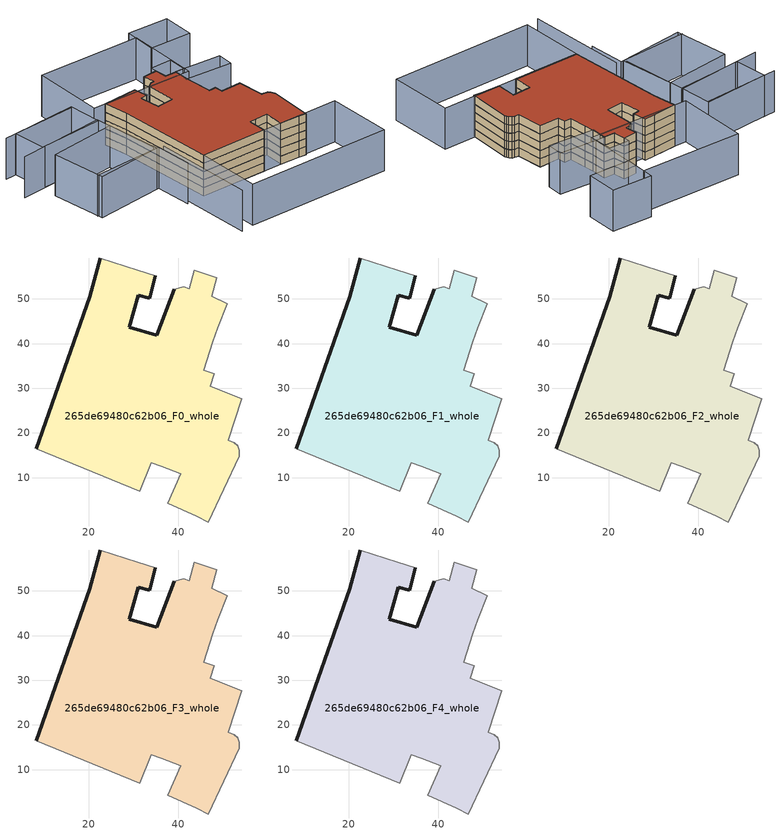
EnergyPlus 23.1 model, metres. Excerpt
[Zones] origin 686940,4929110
265de69480c62b06_F0_whole
 floor ground (EU_floor_Construction): 46.74,0.04 53.65,14.71 53.64,15.49 53.63,16.15 53.27,17.12 52.52,17.76 51.21,18.38 54.18,27.68 47.13,30.39 48.07,33.18 45.66,34.05 47.77,40.41 48.82,43.58 50.97,48.92 47.45,50.55 48.58,54.77 43.57,56.46 42.45,52.3 41.22,52.7 39.07,52.12 35.13,41.89 29.06,43.66 31.05,50.79 33.63,50.15 34.87,55.13 30.97,56.4 22.5,59.15 20.21,50.47 8.24,16.42 31.34,6.94 33.9,13.3 36.17,12.47 40.55,10.89 37.65,4.25 44.09,1.3 z0
 wall outside (EU_wall_Construction): 8.24,16.42 20.21,50.47 22.5,59.15 / 34.87,55.13 33.63,50.15 31.05,50.79 29.06,43.66 35.13,41.89 39.07,52.12 z0:3
 wall adiabatic (EU_wall_Construction): 22.5,59.15 30.97,56.4 34.87,55.13 / 39.07,52.12 41.22,52.7 42.45,52.3 43.57,56.46 48.58,54.77 47.45,50.55 50.97,48.92 48.82,43.58 47.77,40.41 45.66,34.05 48.07,33.18 47.13,30.39 54.18,27.68 51.21,18.38 52.52,17.76 53.27,17.12 53.63,16.15 53.64,15.49 53.65,14.71 46.74,0.04 44.09,1.3 37.65,4.25 40.55,10.89 36.17,12.47 33.9,13.3 31.34,6.94 8.24,16.42 z0:3
265de69480c62b06_F1_whole
 floor to 265de69480c62b06_F0_whole (EU_floor_Construction): 46.74,0.04 53.65,14.71 53.64,15.49 53.63,16.15 53.27,17.12 52.52,17.76 51.21,18.38 54.18,27.68 47.13,30.39 48.07,33.18 45.66,34.05 47.77,40.41 48.82,43.58 50.97,48.92 47.45,50.55 48.58,54.77 43.57,56.46 42.45,52.3 41.22,52.7 39.07,52.12 35.13,41.89 29.06,43.66 31.05,50.79 33.63,50.15 34.87,55.13 30.97,56.4 22.5,59.15 20.21,50.47 8.24,16.42 31.34,6.94 33.9,13.3 36.17,12.47 40.55,10.89 37.65,4.25 44.09,1.3 z3
 wall outside (EU_wall_Construction): 8.24,16.42 20.21,50.47 22.5,59.15 / 34.87,55.13 33.63,50.15 31.05,50.79 29.06,43.66 35.13,41.89 39.07,52.12 z3:6
 wall adiabatic (EU_wall_Construction): 22.5,59.15 30.97,56.4 34.87,55.13 / 39.07,52.12 41.22,52.7 42.45,52.3 43.57,56.46 48.58,54.77 47.45,50.55 50.97,48.92 48.82,43.58 47.77,40.41 45.66,34.05 48.07,33.18 47.13,30.39 54.18,27.68 51.21,18.38 52.52,17.76 53.27,17.12 53.63,16.15 53.64,15.49 53.65,14.71 46.74,0.04 44.09,1.3 37.65,4.25 40.55,10.89 36.17,12.47 33.9,13.3 31.34,6.94 8.24,16.42 z3:6
265de69480c62b06_F2_whole
 floor to 265de69480c62b06_F1_whole (EU_floor_Construction): 46.74,0.04 53.65,14.71 53.64,15.49 53.63,16.15 53.27,17.12 52.52,17.76 51.21,18.38 54.18,27.68 47.13,30.39 48.07,33.18 45.66,34.05 47.77,40.41 48.82,43.58 50.97,48.92 47.45,50.55 48.58,54.77 43.57,56.46 42.45,52.3 41.22,52.7 39.07,52.12 35.13,41.89 29.06,43.66 31.05,50.79 33.63,50.15 34.87,55.13 30.97,56.4 22.5,59.15 20.21,50.47 8.24,16.42 31.34,6.94 33.9,13.3 36.17,12.47 40.55,10.89 37.65,4.25 44.09,1.3 z6
 wall outside (EU_wall_Construction): 8.24,16.42 20.21,50.47 22.5,59.15 / 34.87,55.13 33.63,50.15 31.05,50.79 29.06,43.66 35.13,41.89 39.07,52.12 z6:9
 wall adiabatic (EU_wall_Construction): 22.5,59.15 30.97,56.4 34.87,55.13 / 39.07,52.12 41.22,52.7 42.45,52.3 43.57,56.46 48.58,54.77 47.45,50.55 50.97,48.92 48.82,43.58 47.77,40.41 45.66,34.05 48.07,33.18 47.13,30.39 54.18,27.68 51.21,18.38 52.52,17.76 53.27,17.12 53.63,16.15 53.64,15.49 53.65,14.71 46.74,0.04 44.09,1.3 37.65,4.25 40.55,10.89 36.17,12.47 33.9,13.3 31.34,6.94 8.24,16.42 z6:9
265de69480c62b06_F3_whole
 floor to 265de69480c62b06_F2_whole (EU_floor_Construction): 46.74,0.04 53.65,14.71 53.64,15.49 53.63,16.15 53.27,17.12 52.52,17.76 51.21,18.38 54.18,27.68 47.13,30.39 48.07,33.18 45.66,34.05 47.77,40.41 48.82,43.58 50.97,48.92 47.45,50.55 48.58,54.77 43.57,56.46 42.45,52.3 41.22,52.7 39.07,52.12 35.13,41.89 29.06,43.66 31.05,50.79 33.63,50.15 34.87,55.13 30.97,56.4 22.5,59.15 20.21,50.47 8.24,16.42 31.34,6.94 33.9,13.3 36.17,12.47 40.55,10.89 37.65,4.25 44.09,1.3 z9
 wall outside (EU_wall_Construction): 8.24,16.42 20.21,50.47 22.5,59.15 / 34.87,55.13 33.63,50.15 31.05,50.79 29.06,43.66 35.13,41.89 39.07,52.12 z9:12
 wall adiabatic (EU_wall_Construction): 22.5,59.15 30.97,56.4 34.87,55.13 / 39.07,52.12 41.22,52.7 42.45,52.3 43.57,56.46 48.58,54.77 47.45,50.55 50.97,48.92 48.82,43.58 47.77,40.41 45.66,34.05 48.07,33.18 47.13,30.39 54.18,27.68 51.21,18.38 52.52,17.76 53.27,17.12 53.63,16.15 53.64,15.49 53.65,14.71 46.74,0.04 44.09,1.3 37.65,4.25 40.55,10.89 36.17,12.47 33.9,13.3 31.34,6.94 8.24,16.42 z9:12
265de69480c62b06_F4_whole
 floor to 265de69480c62b06_F3_whole (EU_floor_Construction): 46.74,0.04 53.65,14.71 53.64,15.49 53.63,16.15 53.27,17.12 52.52,17.76 51.21,18.38 54.18,27.68 47.13,30.39 48.07,33.18 45.66,34.05 47.77,40.41 48.82,43.58 50.97,48.92 47.45,50.55 48.58,54.77 43.57,56.46 42.45,52.3 41.22,52.7 39.07,52.12 35.13,41.89 29.06,43.66 31.05,50.79 33.63,50.15 34.87,55.13 30.97,56.4 22.5,59.15 20.21,50.47 8.24,16.42 31.34,6.94 33.9,13.3 36.17,12.47 40.55,10.89 37.65,4.25 44.09,1.3 z12
 wall outside (EU_wall_Construction): 8.24,16.42 20.21,50.47 22.5,59.15 / 34.87,55.13 33.63,50.15 31.05,50.79 29.06,43.66 35.13,41.89 39.07,52.12 z12:15
 wall adiabatic (EU_wall_Construction): 22.5,59.15 30.97,56.4 34.87,55.13 / 39.07,52.12 41.22,52.7 42.45,52.3 43.57,56.46 48.58,54.77 47.45,50.55 50.97,48.92 48.82,43.58 47.77,40.41 45.66,34.05 48.07,33.18 47.13,30.39 54.18,27.68 51.21,18.38 52.52,17.76 53.27,17.12 53.63,16.15 53.64,15.49 53.65,14.71 46.74,0.04 44.09,1.3 37.65,4.25 40.55,10.89 36.17,12.47 33.9,13.3 31.34,6.94 8.24,16.42 z12:15
 roof outside (EU_roof_Construction): 48.58,54.77 47.45,50.55 50.97,48.92 48.82,43.58 47.77,40.41 45.66,34.05 48.07,33.18 47.13,30.39 54.18,27.68 51.21,18.38 52.52,17.76 53.27,17.12 53.63,16.15 53.64,15.49 53.65,14.71 46.74,0.04 44.09,1.3 37.65,4.25 40.55,10.89 36.17,12.47 33.9,13.3 31.34,6.94 8.24,16.42 20.21,50.47 22.5,59.15 30.97,56.4 34.87,55.13 33.63,50.15 31.05,50.79 29.06,43.66 35.13,41.89 39.07,52.12 41.22,52.7 42.45,52.3 43.57,56.46 z15
shading: 7.29,30.14 -5.83,-4.79 / -18.72,40.05 6.13,31.27 / 6.13,31.27 1.64,18.57 / -19.03,66.05 12.33,56.6 / 12.33,56.6 5.14,32.7 / 15.24,67.54 -11.51,76.68 / 8.24,16.42 58.35,-4.15 / 58.35,-4.15 49.14,-26.58 / 49.14,-26.58 -0.97,-6.02 / -0.97,-6.02 8.24,16.42 / 10.76,51.38 5.26,31.58 / 5.26,31.58 -18.85,38.28 / -18.85,38.28 -13.35,58.07 / -13.35,58.07 10.76,51.38 / 63.97,36.1 48.43,43.77 / 48.43,43.77 51.06,49.11 / 51.06,49.11 66.6,41.43 / 66.6,41.43 63.97,36.1 / 54.01,47.68 46.88,50.6 / 46.88,50.6 49.41,56.79 / 49.41,56.79 56.54,53.88 / 56.54,53.88 54.01,47.68 / 65.63,73.52 79.55,67.19 / 79.55,67.19 74.68,56.48 / 74.68,56.48 60.76,62.8 / 60.76,62.8 65.63,73.52 / 12.08,56.2 -11.16,63.69 / -11.16,63.69 -7.42,75.29 / -7.42,75.29 15.82,67.79 / 15.82,67.79 12.08,56.2 / 29.41,85.42 64.21,70.01 / 64.21,70.01 53.35,45.48 / 53.35,45.48 18.54,60.9 / 18.54,60.9 29.41,85.42 z0:15
[Building]
EU S2 Campaign: North Axis=0; Terrain=City; Solar Distribution=FullExterior
[Site:Location]
Bologna: Latitude=44.5; Longitude=11.25; Time Zone=1; Elevation=37
[SizingPeriod:WeatherFileDays]
AnnualSizingPeriod: Begin Month=1; Begin Day of Month=1; End Month=12; End Day of Month=31; Day of Week for Start Day=Monday; Use Weather File Daylight Saving Period=No; Use Weather File Rain and Snow Indicators=No
[MATERIAL]
EU_InternalMass_Material: Roughness=MediumRough; Thickness=0.1; Conductivity=1; Density=1800; Specific Heat=900; Thermal Absorptance=0.9; Solar Absorptance=0.7; Visible Absorptance=0.7
[MATERIAL:NOMASS] Roughness=MediumRough; Thermal Absorptance=0.9; Solar Absorptance=0.7; Visible Absorptance=0.7
Name | Thermal Resistance
EU_wall_NoMass | 0.905828
EU_roof_NoMass | 0.37593
EU_floor_NoMass | 0.67114
[CONSTRUCTION]
EU_wall_Construction: EU_wall_NoMass
EU_roof_Construction: EU_roof_NoMass
EU_floor_Construction: EU_floor_NoMass
EU_InternalMass_Construction: EU_InternalMass_Material
[ZONE] Type=1; Multiplier=1; Ceiling Height=autocalculate; Volume=4811.97; Floor Area=autocalculate; Part of Total Floor Area=Yes
265de69480c62b06_F0_whole; 265de69480c62b06_F1_whole; 265de69480c62b06_F2_whole; 265de69480c62b06_F3_whole; 265de69480c62b06_F4_whole
[INTERNALMASS] Construction=EU_InternalMass_Construction; Surface Area=1488.54
Name | Zone or ZoneList
265de69480c62b06_F0_whole_EU_InternalMass | 265de69480c62b06_F0_whole
265de69480c62b06_F1_whole_EU_InternalMass | 265de69480c62b06_F1_whole
265de69480c62b06_F2_whole_EU_InternalMass | 265de69480c62b06_F2_whole
265de69480c62b06_F3_whole_EU_InternalMass | 265de69480c62b06_F3_whole
265de69480c62b06_F4_whole_EU_InternalMass | 265de69480c62b06_F4_whole
[OTHEREQUIPMENT] Fuel Type=Electricity; Design Level Calculation Method=Watts/Area; Power per Zone Floor Area=1; Fraction Latent=0; Fraction Radiant=0; Fraction Lost=0; Carbon Dioxide Generation Rate=0; EndUse Subcategory=EU_Step8_InternalGains
Name | Zone or ZoneList or Space or SpaceList | Schedule
EU_Step8_InternalGain_265de69480c62b06_F0_whole_f000 | 265de69480c62b06_F0_whole | EU_Step8_GainSchedule_265de69480c62b06_F0_whole_f000
EU_Step8_InternalGain_265de69480c62b06_F1_whole_f000 | 265de69480c62b06_F1_whole | EU_Step8_GainSchedule_265de69480c62b06_F1_whole_f000
EU_Step8_InternalGain_265de69480c62b06_F2_whole_f000 | 265de69480c62b06_F2_whole | EU_Step8_GainSchedule_265de69480c62b06_F2_whole_f000
EU_Step8_InternalGain_265de69480c62b06_F3_whole_f000 | 265de69480c62b06_F3_whole | EU_Step8_GainSchedule_265de69480c62b06_F3_whole_f000
EU_Step8_InternalGain_265de69480c62b06_F4_whole_f000 | 265de69480c62b06_F4_whole | EU_Step8_GainSchedule_265de69480c62b06_F4_whole_f000
[ZONEVENTILATION:DESIGNFLOWRATE] Schedule=EU_AlwaysOn; Design Flow Rate Calculation Method=AirChanges/Hour; Air Changes per Hour=0.73129; Ventilation Type=Natural; Fan Pressure Rise=0; Fan Total Efficiency=1; Constant Term Coefficient=1; Temperature Term Coefficient=0; Velocity Term Coefficient=0; Velocity Squared Term Coefficient=0; Minimum Indoor Temperature=-100; Maximum Indoor Temperature=100; Delta Temperature=-100; Minimum Outdoor Temperature=-100; Maximum Outdoor Temperature=100; Maximum Wind Speed=40
Name | Zone or ZoneList or Space or SpaceList
EU_ConstantAir_265de69480c62b06_F0_whole | 265de69480c62b06_F0_whole
EU_ConstantAir_265de69480c62b06_F1_whole | 265de69480c62b06_F1_whole
EU_ConstantAir_265de69480c62b06_F2_whole | 265de69480c62b06_F2_whole
EU_ConstantAir_265de69480c62b06_F3_whole | 265de69480c62b06_F3_whole
EU_ConstantAir_265de69480c62b06_F4_whole | 265de69480c62b06_F4_whole
[HVACTEMPLATE:THERMOSTAT] Constant Heating Setpoint=20; Constant Cooling Setpoint=50
EU_HeatOnly_265de69480c62b06_F0_whole; EU_HeatOnly_265de69480c62b06_F1_whole; EU_HeatOnly_265de69480c62b06_F2_whole; EU_HeatOnly_265de69480c62b06_F3_whole; EU_HeatOnly_265de69480c62b06_F4_whole
[HVACTEMPLATE:ZONE:IDEALLOADSAIRSYSTEM] System Availability Schedule=EU_AlwaysOn; Maximum Heating Supply Air Temperature=50; Minimum Cooling Supply Air Temperature=13; Maximum Heating Supply Air Humidity Ratio=0.0156; Minimum Cooling Supply Air Humidity Ratio=0.0077; Heating Limit=NoLimit; Cooling Limit=NoLimit; Heating Availability Schedule=EU_AlwaysOn; Cooling Availability Schedule=EU_CoolingOff; Dehumidification Control Type=ConstantSensibleHeatRatio; Cooling Sensible Heat Ratio=0.7; Dehumidification Setpoint=60; Humidification Control Type=None; Humidification Setpoint=30; Outdoor Air Method=None; Outdoor Air Flow Rate per Person=0.00944; Outdoor Air Flow Rate per Zone Floor Area=0; Outdoor Air Flow Rate per Zone=0; Demand Controlled Ventilation Type=None; Outdoor Air Economizer Type=NoEconomizer; Heat Recovery Type=None; Sensible Heat Recovery Effectiveness=0.7; Latent Heat Recovery Effectiveness=0.65
Name | Template Thermostat
265de69480c62b06_F0_whole | EU_HeatOnly_265de69480c62b06_F0_whole
265de69480c62b06_F1_whole | EU_HeatOnly_265de69480c62b06_F1_whole
265de69480c62b06_F2_whole | EU_HeatOnly_265de69480c62b06_F2_whole
265de69480c62b06_F3_whole | EU_HeatOnly_265de69480c62b06_F3_whole
265de69480c62b06_F4_whole | EU_HeatOnly_265de69480c62b06_F4_whole
[SIZING:ZONE] Zone Cooling Design Supply Air Temperature Input Method=SupplyAirTemperature; Zone Cooling Design Supply Air Temperature=13; Zone Heating Design Supply Air Temperature Input Method=SupplyAirTemperature; Zone Heating Design Supply Air Temperature=50; Zone Cooling Design Supply Air Humidity Ratio=0.008; Zone Heating Design Supply Air Humidity Ratio=0.008; Cooling Design Air Flow Method=DesignDay; Cooling Design Air Flow Rate=0; Cooling Minimum Air Flow per Zone Floor Area=0.000762; Cooling Minimum Air Flow=0; Cooling Minimum Air Flow Fraction=0.2; Heating Design Air Flow Method=DesignDay; Heating Design Air Flow Rate=0; Heating Maximum Air Flow per Zone Floor Area=0.002032; Heating Maximum Air Flow=0.141576; Heating Maximum Air Flow Fraction=0.3; Account for Dedicated Outdoor Air System=No; Dedicated Outdoor Air System Control Strategy=NeutralSupplyAir; Dedicated Outdoor Air Low Setpoint Temperature for Design=autosize; Dedicated Outdoor Air High Setpoint Temperature for Design=autosize; Zone Load Sizing Method=Sensible Load Only No Latent Load; Zone Latent Cooling Design Supply Air Humidity Ratio Input Method=HumidityRatioDifference; Zone Cooling Design Supply Air Humidity Ratio Difference=0.005; Zone Latent Heating Design Supply Air Humidity Ratio Input Method=HumidityRatioDifference; Zone Humidification Design Supply Air Humidity Ratio Difference=0.005
265de69480c62b06_F0_whole; 265de69480c62b06_F1_whole; 265de69480c62b06_F2_whole; 265de69480c62b06_F3_whole; 265de69480c62b06_F4_whole
[SCHEDULE:CONSTANT]
Name | Hourly Value
EU_AlwaysOn | 1
EU_CoolingOff | 0
[SCHEDULE:FILE] Column Number=1; Rows to Skip at Top=0; Number of Hours of Data=8760; Column Separator=Comma; Interpolate to Timestep=No; Minutes per Item=60; Adjust Schedule for Daylight Savings=Yes
Name | File
EU_Step8_GainSchedule_265de69480c62b06_F0_whole_f000 | ../../schedules/265de69480c62b06/265de69480c62b06_F0_whole_f000_gain.csv
EU_Step8_GainSchedule_265de69480c62b06_F1_whole_f000 | ../../schedules/265de69480c62b06/265de69480c62b06_F1_whole_f000_gain.csv
EU_Step8_GainSchedule_265de69480c62b06_F2_whole_f000 | ../../schedules/265de69480c62b06/265de69480c62b06_F2_whole_f000_gain.csv
EU_Step8_GainSchedule_265de69480c62b06_F3_whole_f000 | ../../schedules/265de69480c62b06/265de69480c62b06_F3_whole_f000_gain.csv
EU_Step8_GainSchedule_265de69480c62b06_F4_whole_f000 | ../../schedules/265de69480c62b06/265de69480c62b06_F4_whole_f000_gain.csv
